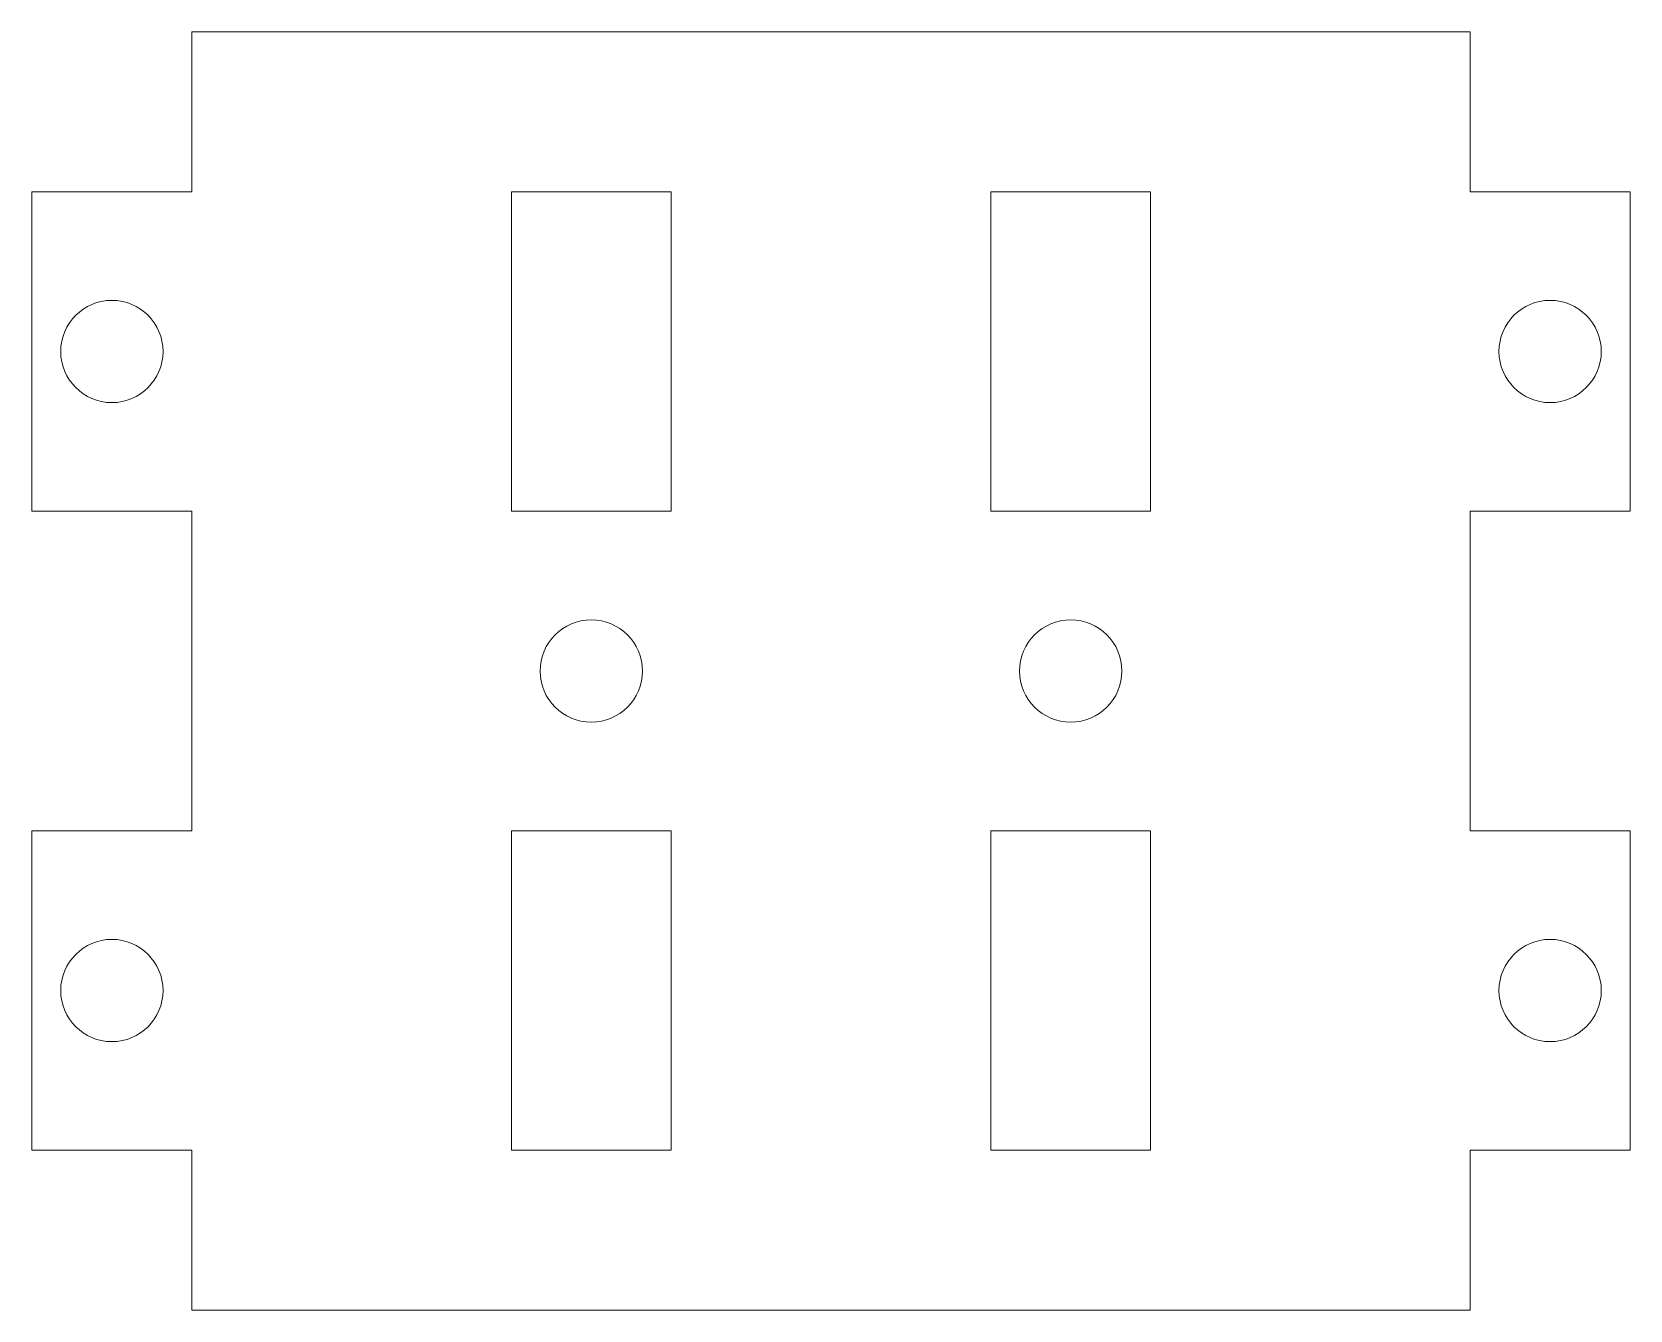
# Model space of a CAD drawing. Header units: inches. Extents: x -1.25 to 1.25, y 0 to 2.
import ezdxf

# ---------------------------------------------------------------- set-up
doc = ezdxf.new("R2010")
doc.units = ezdxf.units.IN
doc.layers.get('0').update_dxf_attribs({"linetype": 'CONTINUOUS', "lineweight": 0})

msp = doc.modelspace()

# ---------------------------------------------------------------- linework, layer by layer
for p, q in [((-1, 1.75), (-1, 2)), ((-1, 2), (1, 2)), ((-0.25, 2), (0.25, 2)), ((0.25, 2), (0.25, 2)), ((1, 1.75), (1, 2)), ((-1.25, 1.25), (-1.25, 1.75)), ((-1.25, 1.75), (-1, 1.75)), ((-0.5, 1.75), (-0.25, 1.75)), ((-0.5, 1.25), (-0.5, 1.75)), ((-0.25, 1.25), (-0.25, 1.75)), ((0.25, 1.75), (0.5, 1.75)), ((0.25, 1.25), (0.25, 1.75)), ((0.5, 1.25), (0.5, 1.75)), ((1.25, 1.75), (1, 1.75)), ((1.25, 1.25), (1.25, 1.75)), ((-1.25, 1.25), (-1, 1.25)), ((-1, 0.75), (-1, 1.25)), ((-0.5, 1.25), (-0.25, 1.25)), ((0.25, 1.25), (0.5, 1.25)), ((1, 0.75), (1, 1.25)), ((1, 1.25), (1.25, 1.25)), ((-1.25, 0.25), (-1.25, 0.75)), ((-1.25, 0.75), (-1, 0.75)), ((-0.5, 0.75), (-0.25, 0.75)), ((-0.5, 0.25), (-0.5, 0.75)), ((-0.25, 0.25), (-0.25, 0.75)), ((0.25, 0.75), (0.5, 0.75)), ((0.25, 0.25), (0.25, 0.75)), ((0.5, 0.25), (0.5, 0.75)), ((1, 0.75), (1.25, 0.75)), ((1.25, 0.25), (1.25, 0.75)), ((-1, 0.25), (-1.25, 0.25)), ((-1, 0), (-1, 0.25)), ((-0.5, 0.25), (-0.25, 0.25)), ((0.25, 0.25), (0.5, 0.25)), ((1, 0), (1, 0.25)), ((1, 0.25), (1.25, 0.25)), ((-1, 0), (1, 0)), ((-0.25, 0), (0.25, 0))]:
    msp.add_line(p, q)
for centre in [(-1.125, 1.5), (1.125, 1.5), (-0.375, 1), (0.375, 1), (-1.125, 0.5), (1.125, 0.5)]:
    msp.add_circle(centre, 0.08)

doc.saveas('drawing.dxf')
